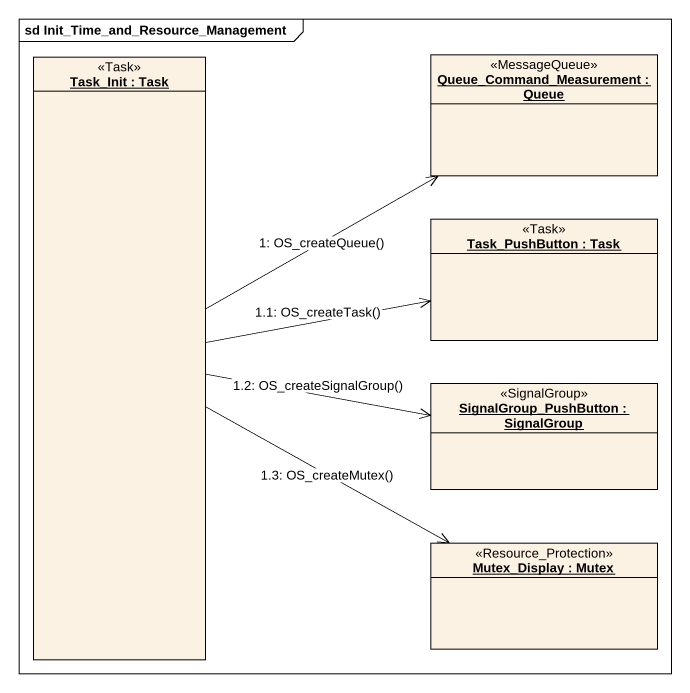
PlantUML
@startuml
mainframe sd Init_Time_and_Resource_Management
hide circle
hide empty members
object "Task_Init : Task" as Task_Init <<Task>>
object "Queue_Command_Measurement : Queue" as Queue_Command_Measurement <<MessageQueue>>
object "Task_PushButton : Task" as Task_PushButton <<Task>>
object "SignalGroup_PushButton : SignalGroup" as SignalGroup_PushButton <<SignalGroup>>
object "Mutex_Display : Mutex" as Mutex_Display <<Resource_Protection>>
Task_Init -right-> Queue_Command_Measurement : 1: OS_createQueue()
Task_Init -right-> Task_PushButton : 1.1: OS_createTask()
Task_Init -right-> SignalGroup_PushButton : 1.2: OS_createSignalGroup()
Task_Init -right-> Mutex_Display : 1.3: OS_createMutex()
@enduml
